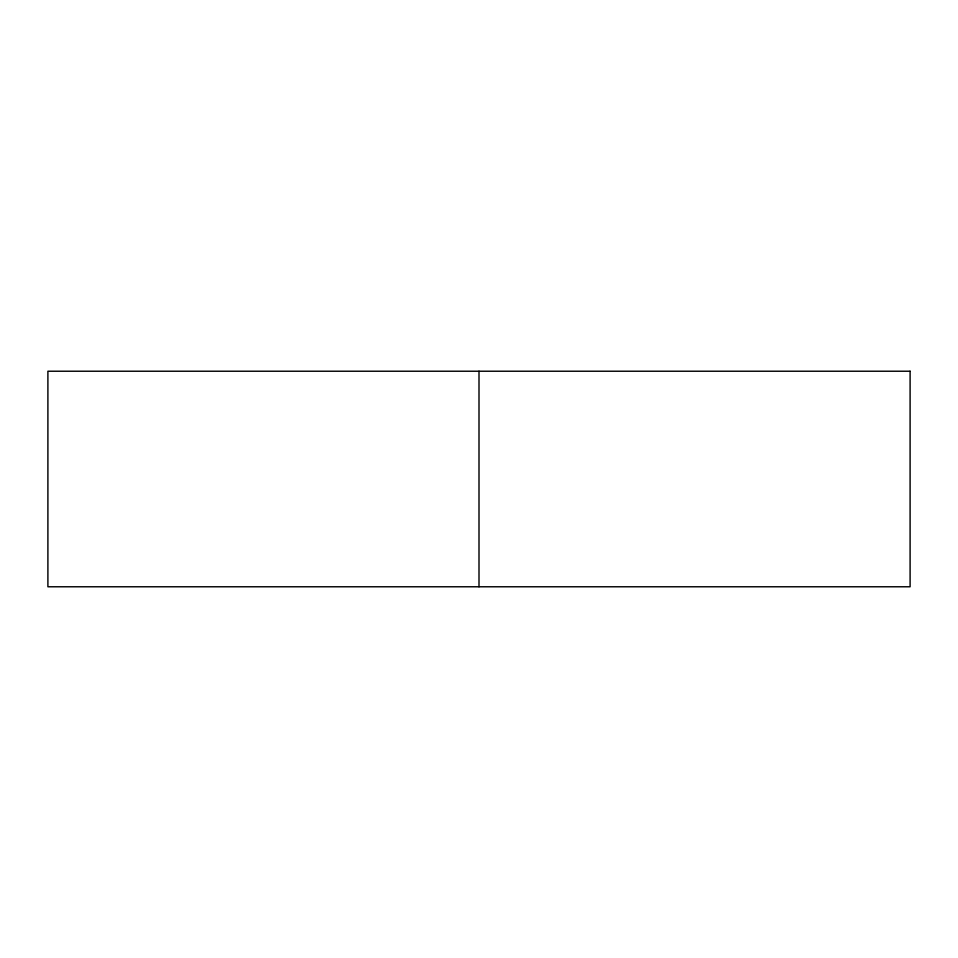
<?xml version="1.0" encoding="UTF-8"?>
<svg xmlns="http://www.w3.org/2000/svg" width="958" height="958" viewBox="0 0 958 958"><rect width="100%" height="100%" fill="white"/><g stroke="black" fill="none" stroke-linecap="round" stroke-linejoin="round"><path stroke-width="1.44" d="M479 371.225L479 586.775M910.1 371.225L47.9 371.225L47.9 586.775L910.1 586.775L910.1 371.225"/></g></svg>
